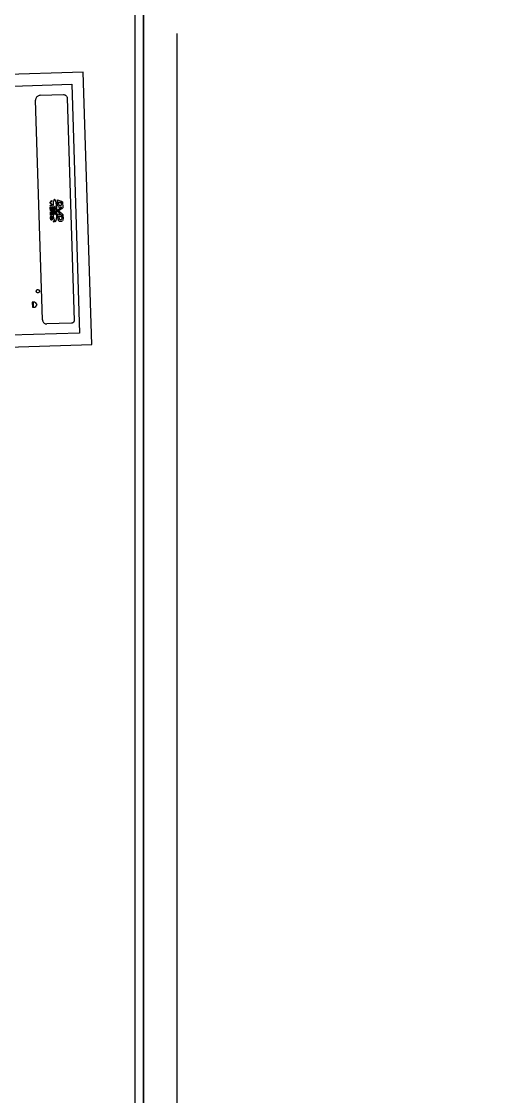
# Model space of a CAD drawing. Header units: inches. Extents: x -1841 to -80, y -100 to 1021.
# Drawn here: x -880.26 to -875.47, y 280.03 to 290.59 of the extents above; entities that cross this region are included whole.
import ezdxf

# ---------------------------------------------------------------- set-up
doc = ezdxf.new("R2010")
doc.units = ezdxf.units.IN
doc.header["$MEASUREMENT"] = 0
doc.layers.add('Edges', color=7, linetype='Continuous')
doc.layers.add('PDF_Geometry', color=7, linetype='Continuous', true_color=0x777777)

# ---------------------------------------------------------------- blocks, each defined once
blk = doc.blocks.new('Desktop Computer fr')
at = {"layer": 'Edges'}
for p, q in [((-17.1, 9.609), (-17.1, -9.591)), ((-8.4, 9.609), (-17.1, 9.609)), ((-8.4, 3.333), (-8.4, 9.609)), ((-16.725, 7.031), (-16.725, 9.234)), ((-16.725, 9.234), (-8.775, 9.234)), ((-16.403, 8.957), (-16.402, 8.973)), ((-16.403, 8.218), (-16.403, 8.957)), ((-16.402, 8.973), (-16.399, 8.988)), ((-16.399, 8.988), (-16.394, 9.002)), ((-16.394, 9.002), (-16.387, 9.016)), ((-16.387, 9.016), (-16.379, 9.029)), ((-16.379, 9.029), (-16.369, 9.04)), ((-16.369, 9.04), (-16.357, 9.05)), ((-16.357, 9.05), (-16.344, 9.059)), ((-16.344, 9.059), (-16.33, 9.066)), ((-16.33, 9.066), (-16.316, 9.071)), ((-16.316, 9.071), (-16.301, 9.074)), ((-16.301, 9.074), (-16.286, 9.075)), ((-16.286, 9.075), (-9.187, 9.075)), ((-9.187, 9.075), (-9.175, 9.074)), ((-9.175, 9.074), (-9.164, 9.072)), ((-9.164, 9.072), (-9.154, 9.068)), ((-9.154, 9.068), (-9.143, 9.063)), ((-9.143, 9.063), (-9.134, 9.057)), ((-9.134, 9.057), (-9.125, 9.049)), ((-9.125, 9.049), (-9.118, 9.041)), ((-9.118, 9.041), (-9.112, 9.031)), ((-9.112, 9.031), (-9.107, 9.021)), ((-9.107, 9.021), (-9.103, 9.01)), ((-9.103, 9.01), (-9.101, 8.999)), ((-9.101, 8.999), (-9.1, 8.988)), ((-9.1, 8.988), (-9.1, 8.199)), ((-8.775, 9.234), (-8.775, 7.031)), ((-13.055, 8.59), (-13.073, 8.573)), ((-13.014, 8.605), (-13.055, 8.59)), ((-13.049, 8.66), (-13.002, 8.782)), ((-12.941, 8.66), (-13.049, 8.66)), ((-12.953, 8.617), (-13.014, 8.605)), ((-12.95, 8.782), (-13.002, 8.782)), ((-12.999, 8.791), (-12.986, 8.825)), ((-12.947, 8.791), (-12.999, 8.791)), ((-12.986, 8.825), (-12.791, 8.825)), ((-12.984, 8.693), (-12.95, 8.782)), ((-12.984, 8.693), (-12.946, 8.693)), ((-12.875, 8.626), (-12.953, 8.617)), ((-12.919, 8.791), (-12.947, 8.791)), ((-12.946, 8.693), (-12.922, 8.694)), ((-12.915, 8.661), (-12.941, 8.66)), ((-12.922, 8.694), (-12.906, 8.696)), ((-12.904, 8.789), (-12.919, 8.791)), ((-12.892, 8.663), (-12.915, 8.661)), ((-12.906, 8.696), (-12.896, 8.698)), ((-12.891, 8.784), (-12.904, 8.789)), ((-12.896, 8.698), (-12.889, 8.701)), ((-12.873, 8.666), (-12.892, 8.663)), ((-12.878, 8.776), (-12.891, 8.784)), ((-12.889, 8.701), (-12.881, 8.707)), ((-12.881, 8.707), (-12.873, 8.716)), ((-12.874, 8.771), (-12.878, 8.776)), ((-12.786, 8.632), (-12.875, 8.626)), ((-12.87, 8.764), (-12.874, 8.771)), ((-12.873, 8.716), (-12.868, 8.728)), ((-12.856, 8.671), (-12.873, 8.666)), ((-12.867, 8.743), (-12.87, 8.764)), ((-12.868, 8.728), (-12.867, 8.743)), ((-12.842, 8.678), (-12.856, 8.671)), ((-12.829, 8.686), (-12.842, 8.678)), ((-12.822, 8.585), (-12.836, 8.578)), ((-12.818, 8.697), (-12.829, 8.686)), ((-12.799, 8.591), (-12.822, 8.585)), ((-12.809, 8.71), (-12.818, 8.697)), ((-12.812, 8.782), (-12.804, 8.764)), ((-12.713, 8.633), (-12.812, 8.782)), ((-12.803, 8.726), (-12.809, 8.71)), ((-12.804, 8.764), (-12.801, 8.743)), ((-12.801, 8.743), (-12.803, 8.726)), ((-12.771, 8.596), (-12.799, 8.591)), ((-12.704, 8.682), (-12.791, 8.825)), ((-12.713, 8.633), (-12.786, 8.632)), ((-12.738, 8.599), (-12.771, 8.596)), ((-12.738, 8.599), (-12.704, 8.599)), ((-12.711, 8.633), (-12.713, 8.633)), ((-12.711, 8.633), (-12.549, 8.791)), ((-12.692, 8.633), (-12.711, 8.633)), ((-12.704, 8.682), (-12.564, 8.825)), ((-12.67, 8.598), (-12.704, 8.599)), ((-12.599, 8.63), (-12.692, 8.633)), ((-12.639, 8.594), (-12.67, 8.598)), ((-12.613, 8.589), (-12.639, 8.594)), ((-12.594, 8.582), (-12.613, 8.589)), ((-12.599, 8.66), (-12.553, 8.782)), ((-12.491, 8.66), (-12.599, 8.66)), ((-12.514, 8.623), (-12.599, 8.63)), ((-12.584, 8.575), (-12.594, 8.582)), ((-12.496, 8.825), (-12.564, 8.825)), ((-12.501, 8.782), (-12.553, 8.782)), ((-12.497, 8.791), (-12.549, 8.791)), ((-12.535, 8.693), (-12.501, 8.782)), ((-12.535, 8.693), (-12.496, 8.693)), ((-12.443, 8.612), (-12.514, 8.623)), ((-12.469, 8.791), (-12.497, 8.791)), ((-12.496, 8.825), (-12.465, 8.824)), ((-12.496, 8.693), (-12.472, 8.694)), ((-12.465, 8.661), (-12.491, 8.66)), ((-12.472, 8.694), (-12.457, 8.696)), ((-12.455, 8.789), (-12.469, 8.791)), ((-12.465, 8.824), (-12.442, 8.822)), ((-12.443, 8.663), (-12.465, 8.661)), ((-12.457, 8.696), (-12.447, 8.698)), ((-12.442, 8.784), (-12.455, 8.789)), ((-12.447, 8.698), (-12.44, 8.701)), ((-12.423, 8.666), (-12.443, 8.663)), ((-12.39, 8.598), (-12.443, 8.612)), ((-12.442, 8.822), (-12.419, 8.818)), ((-12.429, 8.776), (-12.442, 8.784)), ((-12.44, 8.701), (-12.431, 8.707)), ((-12.431, 8.707), (-12.424, 8.716)), ((-12.424, 8.771), (-12.429, 8.776)), ((-12.421, 8.764), (-12.424, 8.771)), ((-12.424, 8.716), (-12.419, 8.728)), ((-12.407, 8.671), (-12.423, 8.666)), ((-12.417, 8.743), (-12.421, 8.764)), ((-12.419, 8.818), (-12.398, 8.81)), ((-12.419, 8.728), (-12.417, 8.743)), ((-12.393, 8.678), (-12.407, 8.671)), ((-12.398, 8.81), (-12.378, 8.798)), ((-12.38, 8.686), (-12.393, 8.678)), ((-12.359, 8.583), (-12.39, 8.598)), ((-12.368, 8.697), (-12.38, 8.686)), ((-12.363, 8.782), (-12.378, 8.798)), ((-12.359, 8.71), (-12.368, 8.697)), ((-12.363, 8.782), (-12.354, 8.764)), ((-12.353, 8.726), (-12.359, 8.71)), ((-12.352, 8.566), (-12.359, 8.583)), ((-12.354, 8.764), (-12.351, 8.743)), ((-12.351, 8.743), (-12.353, 8.726)), ((-13.073, 8.573), (-13.066, 8.557)), ((-13.066, 8.557), (-13.035, 8.541)), ((-13.035, 8.541), (-12.982, 8.528)), ((-12.977, 8.425), (-13.034, 8.481)), ((-13.034, 8.481), (-13.013, 8.481)), ((-13.013, 8.481), (-12.975, 8.44)), ((-12.982, 8.528), (-12.911, 8.517)), ((-12.957, 8.425), (-12.977, 8.425)), ((-12.975, 8.44), (-12.967, 8.431)), ((-12.967, 8.431), (-12.959, 8.44)), ((-12.959, 8.44), (-12.92, 8.481)), ((-12.9, 8.481), (-12.957, 8.425)), ((-12.92, 8.481), (-12.9, 8.481)), ((-12.911, 8.517), (-12.826, 8.51)), ((-12.879, 8.425), (-12.879, 8.481)), ((-12.879, 8.481), (-12.86, 8.481)), ((-12.86, 8.425), (-12.879, 8.425)), ((-12.86, 8.481), (-12.86, 8.425)), ((-12.836, 8.578), (-12.84, 8.572)), ((-12.84, 8.572), (-12.839, 8.568)), ((-12.839, 8.568), (-12.829, 8.561)), ((-12.829, 8.561), (-12.81, 8.554)), ((-12.826, 8.51), (-12.733, 8.507)), ((-12.826, 8.425), (-12.826, 8.481)), ((-12.826, 8.481), (-12.776, 8.481)), ((-12.773, 8.425), (-12.826, 8.425)), ((-12.81, 8.554), (-12.784, 8.549)), ((-12.807, 8.475), (-12.807, 8.432)), ((-12.776, 8.475), (-12.807, 8.475)), ((-12.807, 8.432), (-12.775, 8.432)), ((-12.784, 8.549), (-12.753, 8.545)), ((-12.776, 8.481), (-12.76, 8.481)), ((-12.761, 8.474), (-12.776, 8.475)), ((-12.775, 8.432), (-12.762, 8.432)), ((-12.761, 8.425), (-12.773, 8.425)), ((-12.762, 8.432), (-12.753, 8.433)), ((-12.751, 8.473), (-12.761, 8.474)), ((-12.75, 8.426), (-12.761, 8.425)), ((-12.76, 8.481), (-12.749, 8.48)), ((-12.753, 8.545), (-12.719, 8.544)), ((-12.753, 8.433), (-12.745, 8.434)), ((-12.741, 8.471), (-12.751, 8.473)), ((-12.74, 8.427), (-12.75, 8.426)), ((-12.749, 8.48), (-12.738, 8.479)), ((-12.745, 8.434), (-12.74, 8.436)), ((-12.732, 8.467), (-12.741, 8.471)), ((-12.74, 8.436), (-12.733, 8.439)), ((-12.732, 8.429), (-12.74, 8.427)), ((-12.738, 8.479), (-12.728, 8.476)), ((-12.733, 8.507), (-12.639, 8.508)), ((-12.733, 8.439), (-12.729, 8.443)), ((-12.729, 8.464), (-12.732, 8.467)), ((-12.725, 8.431), (-12.732, 8.429)), ((-12.727, 8.461), (-12.729, 8.464)), ((-12.729, 8.443), (-12.726, 8.448)), ((-12.728, 8.476), (-12.718, 8.472)), ((-12.725, 8.454), (-12.727, 8.461)), ((-12.726, 8.448), (-12.725, 8.454)), ((-12.719, 8.434), (-12.725, 8.431)), ((-12.719, 8.544), (-12.685, 8.544)), ((-12.713, 8.438), (-12.719, 8.434)), ((-12.718, 8.472), (-12.711, 8.467)), ((-12.709, 8.442), (-12.713, 8.438)), ((-12.711, 8.467), (-12.706, 8.46)), ((-12.706, 8.447), (-12.709, 8.442)), ((-12.706, 8.46), (-12.705, 8.453)), ((-12.705, 8.453), (-12.706, 8.447)), ((-12.685, 8.544), (-12.652, 8.547)), ((-12.678, 8.425), (-12.678, 8.481)), ((-12.678, 8.481), (-12.572, 8.481)), ((-12.569, 8.425), (-12.678, 8.425)), ((-12.659, 8.475), (-12.659, 8.457)), ((-12.572, 8.475), (-12.659, 8.475)), ((-12.659, 8.457), (-12.578, 8.457)), ((-12.659, 8.451), (-12.659, 8.432)), ((-12.578, 8.451), (-12.659, 8.451)), ((-12.659, 8.432), (-12.569, 8.432)), ((-12.652, 8.547), (-12.624, 8.552)), ((-12.639, 8.508), (-12.55, 8.513)), ((-12.624, 8.552), (-12.602, 8.558)), ((-12.602, 8.558), (-12.588, 8.565)), ((-12.588, 8.565), (-12.583, 8.571)), ((-12.583, 8.571), (-12.584, 8.575)), ((-12.578, 8.457), (-12.578, 8.451)), ((-12.572, 8.481), (-12.572, 8.475)), ((-12.569, 8.432), (-12.569, 8.425)), ((-12.55, 8.513), (-12.472, 8.523)), ((-12.548, 8.452), (-12.547, 8.459)), ((-12.546, 8.445), (-12.548, 8.452)), ((-12.547, 8.459), (-12.543, 8.465)), ((-12.54, 8.438), (-12.546, 8.445)), ((-12.543, 8.465), (-12.537, 8.47)), ((-12.535, 8.435), (-12.54, 8.438)), ((-12.537, 8.47), (-12.528, 8.474)), ((-12.529, 8.432), (-12.535, 8.435)), ((-12.523, 8.43), (-12.529, 8.432)), ((-12.528, 8.474), (-12.518, 8.478)), ((-12.527, 8.458), (-12.528, 8.452)), ((-12.528, 8.452), (-12.527, 8.447)), ((-12.524, 8.463), (-12.527, 8.458)), ((-12.527, 8.447), (-12.525, 8.443)), ((-12.525, 8.443), (-12.52, 8.439)), ((-12.52, 8.467), (-12.524, 8.463)), ((-12.515, 8.428), (-12.523, 8.43)), ((-12.513, 8.47), (-12.52, 8.467)), ((-12.52, 8.439), (-12.514, 8.436)), ((-12.518, 8.478), (-12.506, 8.48)), ((-12.507, 8.426), (-12.515, 8.428)), ((-12.514, 8.436), (-12.506, 8.434)), ((-12.505, 8.473), (-12.513, 8.47)), ((-12.498, 8.425), (-12.507, 8.426)), ((-12.506, 8.48), (-12.493, 8.482)), ((-12.506, 8.434), (-12.498, 8.432)), ((-12.497, 8.474), (-12.505, 8.473)), ((-12.498, 8.432), (-12.488, 8.431)), ((-12.488, 8.424), (-12.498, 8.425)), ((-12.488, 8.475), (-12.497, 8.474)), ((-12.493, 8.482), (-12.478, 8.482)), ((-12.478, 8.476), (-12.488, 8.475)), ((-12.488, 8.431), (-12.478, 8.43)), ((-12.478, 8.424), (-12.488, 8.424)), ((-12.478, 8.482), (-12.468, 8.482)), ((-12.464, 8.475), (-12.478, 8.476)), ((-12.478, 8.43), (-12.468, 8.431)), ((-12.469, 8.424), (-12.478, 8.424)), ((-12.472, 8.523), (-12.411, 8.535)), ((-12.46, 8.425), (-12.469, 8.424)), ((-12.468, 8.482), (-12.459, 8.481)), ((-12.468, 8.431), (-12.458, 8.432)), ((-12.452, 8.473), (-12.464, 8.475)), ((-12.451, 8.426), (-12.46, 8.425)), ((-12.459, 8.481), (-12.45, 8.48)), ((-12.458, 8.432), (-12.45, 8.434)), ((-12.442, 8.47), (-12.452, 8.473)), ((-12.443, 8.428), (-12.451, 8.426)), ((-12.45, 8.48), (-12.441, 8.478)), ((-12.45, 8.434), (-12.442, 8.436)), ((-12.435, 8.429), (-12.443, 8.428)), ((-12.434, 8.465), (-12.442, 8.47)), ((-12.442, 8.436), (-12.436, 8.44)), ((-12.441, 8.478), (-12.434, 8.476)), ((-12.436, 8.44), (-12.432, 8.443)), ((-12.428, 8.432), (-12.435, 8.429)), ((-12.434, 8.476), (-12.427, 8.474)), ((-12.43, 8.459), (-12.434, 8.465)), ((-12.432, 8.443), (-12.429, 8.448)), ((-12.428, 8.453), (-12.43, 8.459)), ((-12.429, 8.448), (-12.428, 8.453)), ((-12.422, 8.435), (-12.428, 8.432)), ((-12.427, 8.474), (-12.421, 8.471)), ((-12.417, 8.438), (-12.422, 8.435)), ((-12.421, 8.471), (-12.417, 8.468)), ((-12.417, 8.468), (-12.413, 8.465)), ((-12.413, 8.441), (-12.417, 8.438)), ((-12.413, 8.465), (-12.41, 8.461)), ((-12.41, 8.445), (-12.413, 8.441)), ((-12.411, 8.535), (-12.37, 8.55)), ((-12.41, 8.461), (-12.409, 8.457)), ((-12.409, 8.449), (-12.41, 8.445)), ((-12.409, 8.457), (-12.408, 8.453)), ((-12.408, 8.453), (-12.409, 8.449)), ((-12.387, 8.532), (-12.372, 8.532)), ((-12.387, 8.53), (-12.387, 8.532)), ((-12.381, 8.53), (-12.387, 8.53)), ((-12.381, 8.517), (-12.381, 8.53)), ((-12.379, 8.517), (-12.381, 8.517)), ((-12.379, 8.517), (-12.379, 8.53)), ((-12.372, 8.53), (-12.379, 8.53)), ((-12.372, 8.532), (-12.372, 8.53)), ((-12.37, 8.55), (-12.352, 8.566)), ((-12.37, 8.517), (-12.37, 8.532)), ((-12.37, 8.532), (-12.366, 8.532)), ((-12.367, 8.517), (-12.37, 8.517)), ((-12.367, 8.53), (-12.367, 8.517)), ((-12.362, 8.517), (-12.367, 8.53)), ((-12.366, 8.532), (-12.362, 8.521)), ((-12.362, 8.521), (-12.361, 8.519)), ((-12.36, 8.517), (-12.362, 8.517)), ((-12.361, 8.519), (-12.36, 8.522)), ((-12.36, 8.522), (-12.355, 8.532)), ((-12.354, 8.53), (-12.36, 8.517)), ((-12.355, 8.532), (-12.352, 8.532)), ((-12.354, 8.517), (-12.354, 8.53)), ((-12.352, 8.517), (-12.354, 8.517)), ((-12.352, 8.532), (-12.352, 8.517)), ((-16.403, 8.218), (-16.402, 8.198)), ((-16.402, 8.198), (-16.398, 8.179)), ((-16.398, 8.179), (-16.391, 8.16)), ((-16.391, 8.16), (-16.383, 8.142)), ((-16.383, 8.142), (-16.371, 8.125)), ((-16.371, 8.125), (-16.358, 8.11)), ((-16.358, 8.11), (-16.343, 8.097)), ((-16.343, 8.097), (-16.327, 8.086)), ((-16.327, 8.086), (-16.309, 8.077)), ((-16.309, 8.077), (-16.29, 8.071)), ((-16.29, 8.071), (-16.271, 8.067)), ((-16.271, 8.067), (-16.251, 8.066)), ((-9.233, 8.066), (-16.251, 8.066)), ((-10.205, 7.95), (-10.202, 7.963)), ((-10.205, 7.936), (-10.205, 7.95)), ((-10.201, 7.923), (-10.205, 7.936)), ((-10.202, 7.963), (-10.196, 7.974)), ((-10.194, 7.912), (-10.201, 7.923)), ((-10.196, 7.974), (-10.187, 7.984)), ((-10.184, 7.903), (-10.194, 7.912)), ((-10.187, 7.984), (-10.175, 7.991)), ((-10.172, 7.897), (-10.184, 7.903)), ((-10.175, 7.991), (-10.162, 7.995)), ((-10.159, 7.894), (-10.172, 7.897)), ((-10.162, 7.995), (-10.149, 7.996)), ((-10.149, 7.996), (-10.136, 7.993)), ((-10.133, 7.898), (-10.146, 7.894)), ((-10.136, 7.993), (-10.124, 7.986)), ((-10.122, 7.905), (-10.133, 7.898)), ((-10.124, 7.986), (-10.115, 7.977)), ((-10.112, 7.915), (-10.122, 7.905)), ((-10.115, 7.977), (-10.107, 7.966)), ((-10.106, 7.927), (-10.112, 7.915)), ((-10.107, 7.966), (-10.104, 7.953)), ((-10.103, 7.94), (-10.106, 7.927)), ((-10.104, 7.953), (-10.103, 7.94)), ((-9.809, 7.842), (-9.727, 7.903)), ((-9.727, 7.903), (-9.645, 7.842)), ((-9.233, 8.066), (-9.216, 8.067)), ((-9.216, 8.067), (-9.199, 8.07)), ((-9.199, 8.07), (-9.182, 8.076)), ((-9.182, 8.076), (-9.167, 8.084)), ((-9.167, 8.084), (-9.152, 8.093)), ((-9.152, 8.093), (-9.139, 8.105)), ((-9.139, 8.105), (-9.128, 8.118)), ((-9.128, 8.118), (-9.118, 8.132)), ((-9.118, 8.132), (-9.11, 8.148)), ((-9.11, 8.148), (-9.105, 8.164)), ((-9.105, 8.164), (-9.101, 8.181)), ((-9.101, 8.181), (-9.1, 8.199)), ((-10.146, 7.894), (-10.159, 7.894)), ((-9.809, 7.842), (-9.809, 7.794)), ((-9.645, 7.794), (-9.809, 7.794)), ((-9.645, 7.781), (-9.809, 7.781)), ((-9.809, 7.781), (-9.809, 7.755)), ((-9.809, 7.755), (-9.645, 7.755)), ((-9.645, 7.794), (-9.645, 7.842)), ((-9.645, 7.755), (-9.645, 7.781))]:
    blk.add_line(p, q, dxfattribs=at)

msp = doc.modelspace()

# ---------------------------------------------------------------- linework, layer by layer
at = {"layer": 'PDF_Geometry', "color": 7, "lineweight": 25}
for points in [[(-875.258, 169.283), (-889.073, 169.283), (-889.073, 173.915), (-879.063, 173.915), (-879.063, 246.962), (-938.874, 246.962), (-938.874, 249.444), (-879.063, 249.444), (-879.063, 324.31), (-959.224, 324.31), (-959.224, 322.738), (-961.706, 322.738), (-961.706, 326.461), (-961.706, 327.95), (-959.224, 327.95), (-875.589, 327.95), (-853.667, 327.95), (-853.667, 326.461), (-853.667, 324.31), (-862.932, 324.31)], [(-879.063, 249.444), (-879.063, 324.31), (-879.063, 249.526), (-879.229, 249.526), (-879.063, 249.526), (-879.146, 249.526), (-879.146, 249.609), (-879.146, 324.145), (-959.142, 324.145), (-959.142, 324.228), (-879.063, 324.228), (-959.142, 324.228), (-959.142, 324.145), (-959.142, 322.738), (-959.142, 324.228)], [(-879.063, 324.228), (-879.063, 249.526), (-879.146, 249.526), (-879.146, 249.609), (-879.229, 249.609)], [(-878.732, 265.658), (-878.732, 290.475)]]:
    msp.add_lwpolyline(points, dxfattribs=at)

# ---------------------------------------------------------------- block references
at = {"color": 7, "lineweight": 25, "xscale": 0.3077821668246568, "yscale": 0.3077821668246568, "zscale": 0.3077821668246568, "rotation": 271.8080415313868}
msp.add_blockref('Desktop Computer fr', (-882.447, 284.743), dxfattribs=at)

doc.saveas('drawing.dxf')
